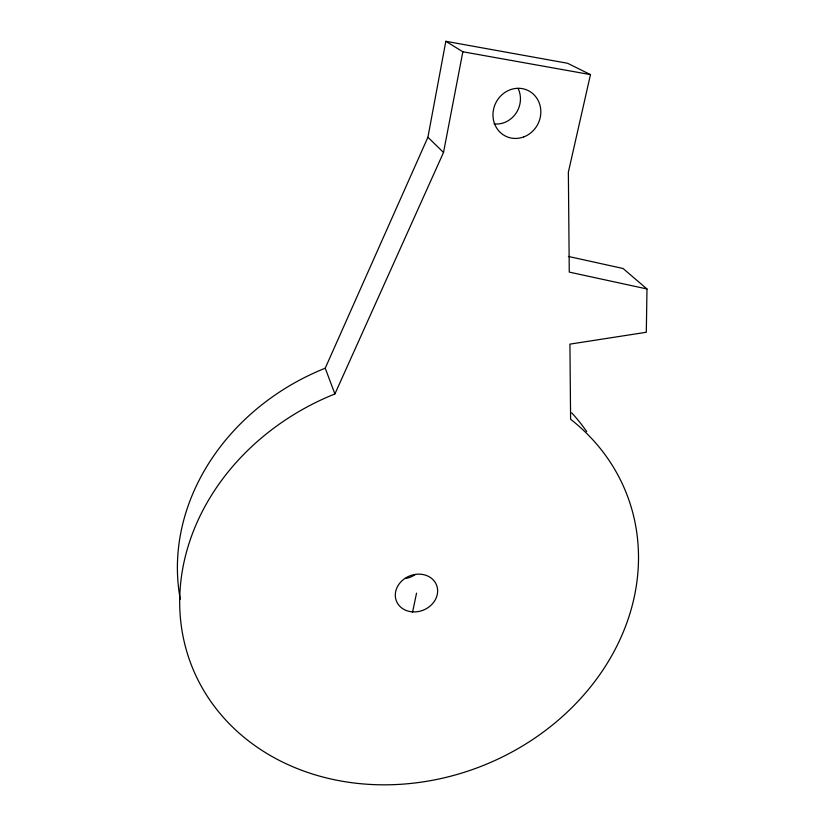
<?xml version="1.0" encoding="UTF-8"?>
<svg xmlns="http://www.w3.org/2000/svg" width="826" height="826" viewBox="0 0 826 826"><rect width="100%" height="100%" fill="white"/><g stroke="black" fill="none" stroke-linecap="round" stroke-linejoin="round"><path stroke-width="1.24" d="M568.422 256.452L623.041 268.491L646.985 288.966L646.304 332.269L569.919 344.132L570.601 419.257A233.861 200.026 -22 0 1 545.428 730.504A233.861 200.026 -22 0 1 205.911 694.057A233.861 200.026 -22 0 1 334.902 393.95L443.521 152.459L462.839 51.77L445.834 41.3L427.909 137.25L325.227 368.2A223.609 193.78 -21.8 0 0 180.264 599.191M412.618 611.88L416.541 593.151M445.834 41.3L567.555 63.261L590.476 74.608L568.36 172.19L569.269 272.105L646.985 288.966M462.839 51.77L590.476 74.608M427.909 137.25L443.521 152.459M325.227 368.2L334.902 393.95M571.695 412.855A223.609 193.78 -21.8 0 1 586.749 431.637M518.067 88.341A24.202 22.529 -66.1 0 1 516.033 113.224A24.202 22.529 -66.1 0 1 494.093 123.91M415.416 574.452A20.65 17.852 -21.9 0 1 405.576 578.458M523.921 136.858A25.441 23.562 -63.7 0 0 533.204 93.999A25.441 23.562 -63.7 0 0 493.566 109.249A25.441 23.562 -63.7 0 0 523.921 136.858M412.38 611.87A21.59 18.409 -22.1 0 0 436.51 584.994A21.59 18.409 -22.1 0 0 400.538 582.258A21.59 18.409 -22.1 0 0 412.38 611.87"/></g></svg>
